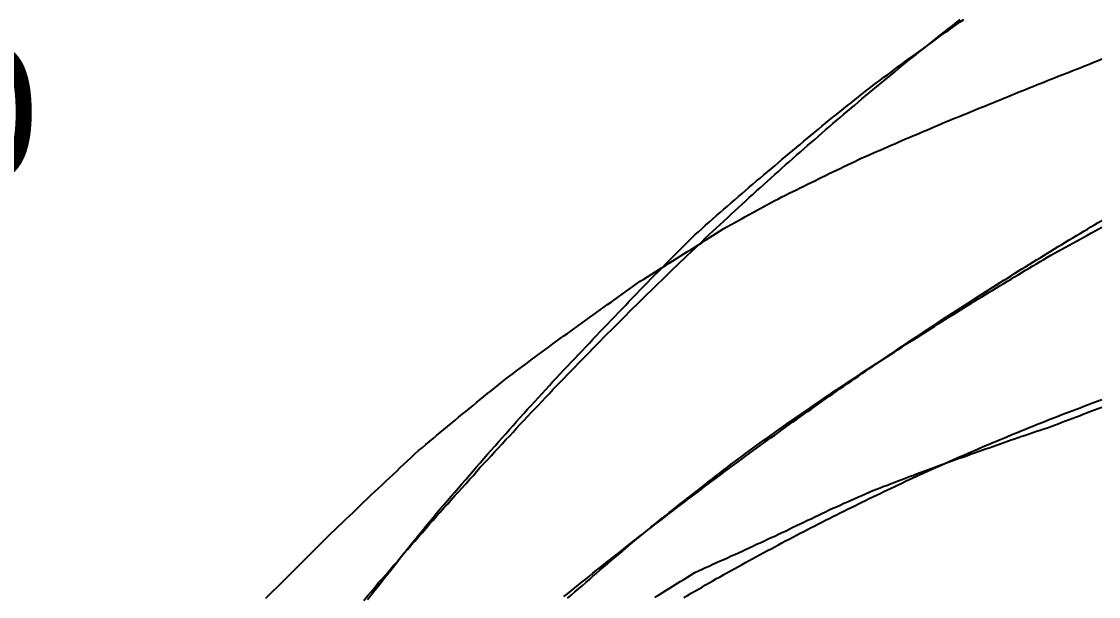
# Model space of a CAD drawing. Extents: x -35 to 179, y -35 to 144.
# Drawn here: x 6.9 to 70.9, y 38.7 to 72.9 of the extents above; entities that cross this region are included whole.
import ezdxf

# ---------------------------------------------------------------- set-up
doc = ezdxf.new("R2010")
doc.units = 0

msp = doc.modelspace()

# ---------------------------------------------------------------- linework, layer by layer
at = {"color": 4}
for points in [[(27.456, 38.522), (27.672, 38.803), (27.889, 39.085), (28.105, 39.348), (28.321, 39.628), (28.537, 39.908), (28.753, 40.176), (28.97, 40.445), (29.186, 40.722), (29.402, 40.999), (29.618, 41.258), (29.834, 41.534), (30.051, 41.809), (30.267, 42.076), (30.483, 42.342), (30.699, 42.616), (30.915, 42.89), (31.132, 43.147), (31.348, 43.406), (31.564, 43.664), (31.78, 43.912), (31.996, 44.161), (32.212, 44.418), (32.429, 44.674), (32.645, 44.913), (32.861, 45.169), (33.077, 45.424), (33.293, 45.67), (33.51, 45.917), (33.726, 46.171), (33.942, 46.423), (34.158, 46.659), (34.374, 46.91), (34.591, 47.161), (34.807, 47.403), (35.023, 47.645), (35.239, 47.895), (35.455, 48.145), (35.672, 48.378), (35.888, 48.627), (36.104, 48.875), (36.32, 49.116), (36.536, 49.353), (36.752, 49.595), (36.969, 49.836), (37.185, 50.062), (37.401, 50.303), (37.617, 50.543), (37.833, 50.776), (38.05, 51.008), (38.266, 51.247), (38.482, 51.487), (38.698, 51.71), (38.914, 51.949), (39.131, 52.187), (39.347, 52.411), (39.563, 52.636), (39.779, 52.868), (39.995, 53.101), (40.212, 53.317), (40.428, 53.549), (40.644, 53.78), (40.86, 54.003), (41.076, 54.226), (41.293, 54.456), (41.509, 54.686), (41.725, 54.9), (41.941, 55.132), (42.157, 55.362), (42.373, 55.585), (42.59, 55.808), (42.806, 56.038), (43.022, 56.268), (43.238, 56.482), (43.454, 56.71), (43.671, 56.939), (43.887, 57.159), (44.103, 57.38), (44.319, 57.607), (44.535, 57.83), (44.752, 58.038), (44.968, 58.26), (45.184, 58.482), (45.4, 58.696), (45.616, 58.909), (45.833, 59.13), (46.049, 59.35), (46.265, 59.556), (46.481, 59.775), (46.697, 59.994), (46.913, 60.205), (47.13, 60.4), (47.346, 60.596), (47.562, 60.791), (47.778, 60.971), (47.994, 61.166), (48.211, 61.36), (48.427, 61.547), (48.643, 61.733), (48.859, 61.926), (49.075, 62.119), (49.292, 62.298), (49.508, 62.491), (49.724, 62.679), (49.94, 62.859), (50.156, 63.04), (50.373, 63.228), (50.589, 63.415), (50.805, 63.589), (51.021, 63.776), (51.237, 63.962), (51.453, 64.142), (51.67, 64.321), (51.886, 64.506), (52.102, 64.692), (52.318, 64.863), (52.534, 65.05), (52.751, 65.236), (52.967, 65.416), (53.183, 65.595), (53.399, 65.78), (53.615, 65.964), (53.832, 66.136), (54.048, 66.32), (54.264, 66.504), (54.48, 66.68), (54.696, 66.857), (54.913, 67.04), (55.129, 67.216), (55.345, 67.379), (55.561, 67.555), (55.777, 67.731), (55.994, 67.9), (56.21, 68.068), (56.426, 68.243), (56.642, 68.417), (56.858, 68.579), (57.074, 68.752), (57.291, 68.925), (57.507, 69.092), (57.723, 69.251), (57.939, 69.415), (58.155, 69.58), (58.372, 69.731), (58.588, 69.894), (58.804, 70.057), (59.02, 70.214), (59.236, 70.37), (59.453, 70.532), (59.669, 70.694), (59.885, 70.844), (60.101, 71.005), (60.317, 71.165), (60.534, 71.319), (60.75, 71.473), (60.966, 71.633), (61.182, 71.792), (61.398, 71.939), (61.614, 72.098), (61.831, 72.256), (62.047, 72.408), (62.263, 72.56), (62.479, 72.717), (62.695, 72.874), (62.912, 73.019)], [(39.347, 38.596), (39.563, 38.785), (39.779, 38.973), (39.995, 39.161), (40.212, 39.348), (40.428, 39.536), (40.644, 39.723), (40.86, 39.91), (41.076, 40.097), (41.293, 40.283), (41.509, 40.47), (41.725, 40.656), (41.941, 40.839), (42.157, 41.022), (42.373, 41.204), (42.59, 41.387), (42.806, 41.569), (43.022, 41.751), (43.238, 41.933), (43.454, 42.115), (43.671, 42.296), (43.887, 42.477), (44.103, 42.658), (44.319, 42.838), (44.535, 43.011), (44.752, 43.183), (44.968, 43.354), (45.184, 43.526), (45.4, 43.697), (45.616, 43.868), (45.833, 44.038), (46.049, 44.209), (46.265, 44.379), (46.481, 44.549), (46.697, 44.718), (46.913, 44.888), (47.13, 45.057), (47.346, 45.225), (47.562, 45.393), (47.778, 45.562), (47.994, 45.729), (48.211, 45.897), (48.427, 46.064), (48.643, 46.231), (48.859, 46.398), (49.075, 46.565), (49.292, 46.731), (49.508, 46.898), (49.724, 47.059), (49.94, 47.215), (50.156, 47.371), (50.373, 47.526), (50.589, 47.682), (50.805, 47.837), (51.021, 47.992), (51.237, 48.147), (51.453, 48.301), (51.67, 48.455), (51.886, 48.609), (52.102, 48.763), (52.318, 48.917), (52.534, 49.066), (52.751, 49.216), (52.967, 49.366), (53.183, 49.516), (53.399, 49.666), (53.615, 49.815), (53.832, 49.964), (54.048, 50.113), (54.264, 50.261), (54.48, 50.41), (54.696, 50.558), (54.913, 50.706), (55.129, 50.85), (55.345, 50.994), (55.561, 51.137), (55.777, 51.281), (55.994, 51.424), (56.21, 51.568), (56.426, 51.71), (56.642, 51.853), (56.858, 51.996), (57.074, 52.138), (57.291, 52.28), (57.507, 52.422), (57.723, 52.563), (57.939, 52.703), (58.155, 52.844), (58.372, 52.984), (58.588, 53.124), (58.804, 53.263), (59.02, 53.403), (59.236, 53.542), (59.453, 53.681), (59.669, 53.82), (59.885, 53.958), (60.101, 54.097), (60.317, 54.235), (60.534, 54.372), (60.75, 54.509), (60.966, 54.646), (61.182, 54.783), (61.398, 54.92), (61.614, 55.056), (61.831, 55.192), (62.047, 55.328), (62.263, 55.464), (62.479, 55.599), (62.695, 55.735), (62.912, 55.869), (63.128, 56.002), (63.344, 56.135), (63.56, 56.268), (63.776, 56.4), (63.993, 56.532), (64.209, 56.664), (64.425, 56.796), (64.641, 56.928), (64.857, 57.059), (65.074, 57.19), (65.29, 57.321), (65.506, 57.452), (65.722, 57.582), (65.938, 57.713), (66.154, 57.843), (66.371, 57.972), (66.587, 58.102), (66.803, 58.231), (67.019, 58.36), (67.235, 58.489), (67.452, 58.618), (67.668, 58.747), (67.884, 58.875), (68.1, 59.003), (68.316, 59.123), (68.533, 59.244), (68.749, 59.364), (68.965, 59.484), (69.181, 59.604), (69.397, 59.724), (69.614, 59.844), (69.83, 59.963), (70.046, 60.082), (70.262, 60.201), (70.478, 60.32), (70.695, 60.439), (70.911, 60.557), (71.127, 60.675)], [(44.535, 38.657), (44.752, 38.777), (44.968, 38.918), (45.184, 39.059), (45.4, 39.189), (45.616, 39.318), (45.833, 39.458), (46.049, 39.598), (46.265, 39.716), (46.481, 39.855), (46.697, 39.994), (46.913, 40.122), (47.13, 40.226), (47.346, 40.33), (47.562, 40.434), (47.778, 40.517), (47.994, 40.621), (48.211, 40.725), (48.427, 40.817), (48.643, 40.91), (48.859, 41.013), (49.075, 41.116), (49.292, 41.198), (49.508, 41.3), (49.724, 41.402), (49.94, 41.497), (50.156, 41.594), (50.373, 41.701), (50.589, 41.809), (50.805, 41.895), (51.021, 42.002), (51.237, 42.108), (51.453, 42.204), (51.67, 42.3), (51.886, 42.405), (52.102, 42.511), (52.318, 42.596), (52.534, 42.709), (52.751, 42.82), (52.967, 42.92), (53.183, 43.021), (53.399, 43.131), (53.615, 43.241), (53.832, 43.331), (54.048, 43.44), (54.264, 43.549), (54.48, 43.648), (54.696, 43.747), (54.913, 43.855), (55.129, 43.958), (55.345, 44.041), (55.561, 44.144), (55.777, 44.246), (55.994, 44.338), (56.21, 44.431), (56.426, 44.532), (56.642, 44.634), (56.858, 44.716), (57.074, 44.816), (57.291, 44.917), (57.507, 45.007), (57.723, 45.088), (57.939, 45.176), (58.155, 45.264), (58.372, 45.334), (58.588, 45.421), (58.804, 45.509), (59.02, 45.587), (59.236, 45.664), (59.453, 45.751), (59.669, 45.838), (59.885, 45.906), (60.101, 45.991), (60.317, 46.077), (60.534, 46.153), (60.75, 46.23), (60.966, 46.315), (61.182, 46.399), (61.398, 46.466), (61.614, 46.55), (61.831, 46.634), (62.047, 46.709), (62.263, 46.784), (62.479, 46.867), (62.695, 46.95), (62.912, 47.015), (63.128, 47.097), (63.344, 47.179), (63.56, 47.253), (63.776, 47.326), (63.993, 47.407), (64.209, 47.488), (64.425, 47.552), (64.641, 47.633), (64.857, 47.713), (65.074, 47.785), (65.29, 47.856), (65.506, 47.936), (65.722, 48.015), (65.938, 48.077), (66.154, 48.156), (66.371, 48.235), (66.587, 48.304), (66.803, 48.374), (67.019, 48.452), (67.235, 48.53), (67.452, 48.59), (67.668, 48.667), (67.884, 48.744), (68.1, 48.812), (68.316, 48.894), (68.533, 48.982), (68.749, 49.07), (68.965, 49.142), (69.181, 49.23), (69.397, 49.317), (69.614, 49.396), (69.83, 49.475), (70.046, 49.561), (70.262, 49.647), (70.478, 49.717), (70.695, 49.803), (70.911, 49.891), (71.127, 49.971)]]:
    msp.add_lwpolyline(points, dxfattribs=at)
at = {"color": 3}
for points in [[(27.24, 38.473), (27.456, 38.748), (27.672, 38.981), (27.889, 39.245), (28.105, 39.532), (28.321, 39.75), (28.537, 39.997), (28.753, 40.251), (28.97, 40.519), (29.186, 40.751), (29.402, 41.011), (29.618, 41.288), (29.834, 41.507), (30.051, 41.751), (30.267, 42), (30.483, 42.262), (30.699, 42.492), (30.915, 42.748), (31.132, 43.016), (31.348, 43.234), (31.564, 43.476), (31.78, 43.72), (31.996, 43.975), (32.212, 44.205), (32.429, 44.456), (32.645, 44.715), (32.861, 44.933), (33.077, 45.172), (33.293, 45.411), (33.51, 45.661), (33.726, 45.889), (33.942, 46.135), (34.158, 46.387), (34.374, 46.604), (34.591, 46.84), (34.807, 47.075), (35.023, 47.319), (35.239, 47.544), (35.455, 47.787), (35.672, 48.032), (35.888, 48.248), (36.104, 48.48), (36.32, 48.711), (36.536, 48.95), (36.752, 49.172), (36.969, 49.411), (37.185, 49.649), (37.401, 49.863), (37.617, 50.092), (37.833, 50.319), (38.05, 50.553), (38.266, 50.773), (38.482, 51.007), (38.698, 51.24), (38.914, 51.452), (39.131, 51.678), (39.347, 51.9), (39.563, 52.129), (39.779, 52.346), (39.995, 52.577), (40.212, 52.803), (40.428, 53.013), (40.644, 53.236), (40.86, 53.454), (41.076, 53.678), (41.293, 53.893), (41.509, 54.119), (41.725, 54.341), (41.941, 54.548), (42.157, 54.767), (42.373, 54.981), (42.59, 55.201), (42.806, 55.413), (43.022, 55.635), (43.238, 55.851), (43.454, 56.056), (43.671, 56.272), (43.887, 56.482), (44.103, 56.698), (44.319, 56.906), (44.535, 57.125), (44.752, 57.336), (44.968, 57.538), (45.184, 57.75), (45.4, 57.957), (45.616, 58.168), (45.833, 58.374), (46.049, 58.588), (46.265, 58.795), (46.481, 58.994), (46.697, 59.203), (46.913, 59.405), (47.13, 59.612), (47.346, 59.815), (47.562, 60.025), (47.778, 60.227), (47.994, 60.424), (48.211, 60.629), (48.427, 60.828), (48.643, 61.031), (48.859, 61.23), (49.075, 61.437), (49.292, 61.635), (49.508, 61.829), (49.724, 62.03), (49.94, 62.225), (50.156, 62.424), (50.373, 62.62), (50.589, 62.823), (50.805, 63.017), (51.021, 63.208), (51.237, 63.406), (51.453, 63.597), (51.67, 63.792), (51.886, 63.985), (52.102, 64.184), (52.318, 64.373), (52.534, 64.561), (52.751, 64.756), (52.967, 64.944), (53.183, 65.135), (53.399, 65.324), (53.615, 65.52), (53.832, 65.705), (54.048, 65.89), (54.264, 66.081), (54.48, 66.265), (54.696, 66.452), (54.913, 66.639), (55.129, 66.83), (55.345, 67.011), (55.561, 67.193), (55.777, 67.381), (55.994, 67.562), (56.21, 67.745), (56.426, 67.928), (56.642, 68.116), (56.858, 68.293), (57.074, 68.472), (57.291, 68.656), (57.507, 68.833), (57.723, 69.013), (57.939, 69.193), (58.155, 69.377), (58.372, 69.55), (58.588, 69.726), (58.804, 69.907), (59.02, 70.08), (59.236, 70.256), (59.453, 70.433), (59.669, 70.613), (59.885, 70.783), (60.101, 70.956), (60.317, 71.133), (60.534, 71.303), (60.75, 71.476), (60.966, 71.649), (61.182, 71.826), (61.398, 71.992), (61.614, 72.161), (61.831, 72.335), (62.047, 72.502), (62.263, 72.67), (62.479, 72.84), (62.695, 73.014)], [(39.131, 38.696), (39.347, 38.871), (39.563, 39.046), (39.779, 39.221), (39.995, 39.395), (40.212, 39.569), (40.428, 39.742), (40.644, 39.916), (40.86, 40.089), (41.076, 40.261), (41.293, 40.434), (41.509, 40.605), (41.725, 40.777), (41.941, 40.948), (42.157, 41.119), (42.373, 41.29), (42.59, 41.46), (42.806, 41.63), (43.022, 41.799), (43.238, 41.969), (43.454, 42.137), (43.671, 42.306), (43.887, 42.474), (44.103, 42.642), (44.319, 42.809), (44.535, 42.977), (44.752, 43.144), (44.968, 43.31), (45.184, 43.476), (45.4, 43.642), (45.616, 43.808), (45.833, 43.973), (46.049, 44.138), (46.265, 44.302), (46.481, 44.466), (46.697, 44.63), (46.913, 44.794), (47.13, 44.957), (47.346, 45.12), (47.562, 45.282), (47.778, 45.444), (47.994, 45.606), (48.211, 45.768), (48.427, 45.929), (48.643, 46.09), (48.859, 46.25), (49.075, 46.41), (49.292, 46.57), (49.508, 46.73), (49.724, 46.889), (49.94, 47.048), (50.156, 47.206), (50.373, 47.365), (50.589, 47.523), (50.805, 47.68), (51.021, 47.837), (51.237, 47.994), (51.453, 48.151), (51.67, 48.307), (51.886, 48.463), (52.102, 48.619), (52.318, 48.774), (52.534, 48.929), (52.751, 49.084), (52.967, 49.238), (53.183, 49.392), (53.399, 49.546), (53.615, 49.699), (53.832, 49.852), (54.048, 50.005), (54.264, 50.157), (54.48, 50.309), (54.696, 50.461), (54.913, 50.612), (55.129, 50.763), (55.345, 50.914), (55.561, 51.065), (55.777, 51.215), (55.994, 51.365), (56.21, 51.514), (56.426, 51.663), (56.642, 51.812), (56.858, 51.961), (57.074, 52.109), (57.291, 52.257), (57.507, 52.404), (57.723, 52.552), (57.939, 52.699), (58.155, 52.845), (58.372, 52.992), (58.588, 53.138), (58.804, 53.283), (59.02, 53.429), (59.236, 53.574), (59.453, 53.718), (59.669, 53.863), (59.885, 54.007), (60.101, 54.151), (60.317, 54.294), (60.534, 54.437), (60.75, 54.58), (60.966, 54.723), (61.182, 54.865), (61.398, 55.007), (61.614, 55.148), (61.831, 55.289), (62.047, 55.43), (62.263, 55.571), (62.479, 55.711), (62.695, 55.851), (62.912, 55.991), (63.128, 56.13), (63.344, 56.269), (63.56, 56.408), (63.776, 56.547), (63.993, 56.685), (64.209, 56.823), (64.425, 56.96), (64.641, 57.097), (64.857, 57.234), (65.074, 57.371), (65.29, 57.507), (65.506, 57.643), (65.722, 57.778), (65.938, 57.914), (66.154, 58.049), (66.371, 58.184), (66.587, 58.318), (66.803, 58.452), (67.019, 58.586), (67.235, 58.719), (67.452, 58.852), (67.668, 58.985), (67.884, 59.118), (68.1, 59.25), (68.316, 59.382), (68.533, 59.514), (68.749, 59.645), (68.965, 59.776), (69.181, 59.907), (69.397, 60.037), (69.614, 60.167), (69.83, 60.297), (70.046, 60.426), (70.262, 60.555), (70.478, 60.684), (70.695, 60.813), (70.911, 60.941), (71.127, 61.069)], [(46.265, 38.654), (46.481, 38.77), (46.697, 38.899), (46.913, 39.02), (47.13, 39.148), (47.346, 39.269), (47.562, 39.403), (47.778, 39.524), (47.994, 39.638), (48.211, 39.765), (48.427, 39.883), (48.643, 40.007), (48.859, 40.126), (49.075, 40.257), (49.292, 40.374), (49.508, 40.486), (49.724, 40.61), (49.94, 40.725), (50.156, 40.845), (50.373, 40.962), (50.589, 41.09), (50.805, 41.203), (51.021, 41.314), (51.237, 41.434), (51.453, 41.546), (51.67, 41.663), (51.886, 41.778), (52.102, 41.902), (52.318, 42.012), (52.534, 42.12), (52.751, 42.238), (52.967, 42.347), (53.183, 42.461), (53.399, 42.573), (53.615, 42.695), (53.832, 42.8), (54.048, 42.907), (54.264, 43.022), (54.48, 43.128), (54.696, 43.239), (54.913, 43.349), (55.129, 43.467), (55.345, 43.569), (55.561, 43.673), (55.777, 43.786), (55.994, 43.889), (56.21, 43.996), (56.426, 44.104), (56.642, 44.219), (56.858, 44.317), (57.074, 44.42), (57.291, 44.529), (57.507, 44.63), (57.723, 44.734), (57.939, 44.839), (58.155, 44.95), (58.372, 45.046), (58.588, 45.146), (58.804, 45.253), (59.02, 45.35), (59.236, 45.452), (59.453, 45.554), (59.669, 45.663), (59.885, 45.755), (60.101, 45.853), (60.317, 45.957), (60.534, 46.052), (60.75, 46.15), (60.966, 46.249), (61.182, 46.355), (61.398, 46.444), (61.614, 46.54), (61.831, 46.641), (62.047, 46.733), (62.263, 46.828), (62.479, 46.925), (62.695, 47.028), (62.912, 47.114), (63.128, 47.207), (63.344, 47.306), (63.56, 47.395), (63.776, 47.487), (63.993, 47.581), (64.209, 47.681), (64.425, 47.765), (64.641, 47.855), (64.857, 47.951), (65.074, 48.037), (65.29, 48.127), (65.506, 48.219), (65.722, 48.315), (65.938, 48.396), (66.154, 48.484), (66.371, 48.577), (66.587, 48.661), (66.803, 48.747), (67.019, 48.836), (67.235, 48.93), (67.452, 49.008), (67.668, 49.094), (67.884, 49.184), (68.1, 49.265), (68.316, 49.348), (68.533, 49.435), (68.749, 49.526), (68.965, 49.601), (69.181, 49.684), (69.397, 49.772), (69.614, 49.85), (69.83, 49.931), (70.046, 50.015), (70.262, 50.103), (70.478, 50.175), (70.695, 50.256), (70.911, 50.341), (71.127, 50.417)]]:
    msp.add_lwpolyline(points, dxfattribs=at)
at = {"color": 6}
msp.add_lwpolyline([(21.403, 38.612), (21.619, 38.823), (21.835, 39.033), (22.051, 39.243), (22.268, 39.453), (22.484, 39.663), (22.7, 39.88), (22.916, 40.096), (23.132, 40.313), (23.349, 40.529), (23.565, 40.746), (23.781, 40.962), (23.997, 41.179), (24.213, 41.395), (24.43, 41.611), (24.646, 41.828), (24.862, 42.044), (25.078, 42.261), (25.294, 42.469), (25.511, 42.676), (25.727, 42.883), (25.943, 43.089), (26.159, 43.296), (26.375, 43.503), (26.592, 43.709), (26.808, 43.916), (27.024, 44.122), (27.24, 44.329), (27.456, 44.536), (27.672, 44.742), (27.889, 44.947), (28.105, 45.15), (28.321, 45.353), (28.537, 45.556), (28.753, 45.759), (28.97, 45.962), (29.186, 46.165), (29.402, 46.368), (29.618, 46.571), (29.834, 46.774), (30.051, 46.977), (30.267, 47.18), (30.483, 47.383), (30.699, 47.554), (30.915, 47.735), (31.132, 47.916), (31.348, 48.096), (31.564, 48.277), (31.78, 48.458), (31.996, 48.638), (32.212, 48.819), (32.429, 49), (32.645, 49.18), (32.861, 49.361), (33.077, 49.541), (33.293, 49.716), (33.51, 49.891), (33.726, 50.066), (33.942, 50.241), (34.158, 50.417), (34.374, 50.592), (34.591, 50.767), (34.807, 50.942), (35.023, 51.118), (35.239, 51.293), (35.455, 51.468), (35.672, 51.644), (35.888, 51.804), (36.104, 51.965), (36.32, 52.126), (36.536, 52.287), (36.752, 52.448), (36.969, 52.609), (37.185, 52.77), (37.401, 52.931), (37.617, 53.092), (37.833, 53.253), (38.05, 53.414), (38.266, 53.575), (38.482, 53.731), (38.698, 53.887), (38.914, 54.042), (39.131, 54.198), (39.347, 54.353), (39.563, 54.509), (39.779, 54.664), (39.995, 54.82), (40.212, 54.976), (40.428, 55.131), (40.644, 55.287), (40.86, 55.442), (41.076, 55.597), (41.293, 55.752), (41.509, 55.907), (41.725, 56.061), (41.941, 56.216), (42.157, 56.371), (42.373, 56.526), (42.59, 56.68), (42.806, 56.835), (43.022, 56.99), (43.238, 57.144), (43.454, 57.299), (43.671, 57.454), (43.887, 57.581), (44.103, 57.717), (44.319, 57.853), (44.535, 57.989), (44.752, 58.125), (44.968, 58.261), (45.184, 58.396), (45.4, 58.532), (45.616, 58.668), (45.833, 58.804), (46.049, 58.94), (46.265, 59.076), (46.481, 59.213), (46.697, 59.35), (46.913, 59.487), (47.13, 59.623), (47.346, 59.76), (47.562, 59.897), (47.778, 60.034), (47.994, 60.171), (48.211, 60.307), (48.427, 60.444), (48.643, 60.581), (48.859, 60.718), (49.075, 60.835), (49.292, 60.954), (49.508, 61.073), (49.724, 61.192), (49.94, 61.311), (50.156, 61.43), (50.373, 61.549), (50.589, 61.668), (50.805, 61.787), (51.021, 61.906), (51.237, 62.024), (51.453, 62.143), (51.67, 62.252), (51.886, 62.359), (52.102, 62.467), (52.318, 62.574), (52.534, 62.681), (52.751, 62.788), (52.967, 62.896), (53.183, 63.003), (53.399, 63.11), (53.615, 63.218), (53.832, 63.325), (54.048, 63.432), (54.264, 63.538), (54.48, 63.642), (54.696, 63.747), (54.913, 63.851), (55.129, 63.956), (55.345, 64.06), (55.561, 64.165), (55.777, 64.27), (55.994, 64.374), (56.21, 64.479), (56.426, 64.583), (56.642, 64.688), (56.858, 64.793), (57.074, 64.881), (57.291, 64.975), (57.507, 65.069), (57.723, 65.163), (57.939, 65.257), (58.155, 65.351), (58.372, 65.444), (58.588, 65.538), (58.804, 65.632), (59.02, 65.726), (59.236, 65.82), (59.453, 65.914), (59.669, 66.005), (59.885, 66.097), (60.101, 66.189), (60.317, 66.282), (60.534, 66.374), (60.75, 66.466), (60.966, 66.558), (61.182, 66.65), (61.398, 66.742), (61.614, 66.834), (61.831, 66.926), (62.047, 67.018), (62.263, 67.105), (62.479, 67.193), (62.695, 67.28), (62.912, 67.368), (63.128, 67.456), (63.344, 67.543), (63.56, 67.631), (63.776, 67.718), (63.993, 67.806), (64.209, 67.894), (64.425, 67.981), (64.641, 68.069), (64.857, 68.157), (65.074, 68.246), (65.29, 68.334), (65.506, 68.423), (65.722, 68.511), (65.938, 68.6), (66.154, 68.688), (66.371, 68.777), (66.587, 68.865), (66.803, 68.954), (67.019, 69.042), (67.235, 69.131), (67.452, 69.217), (67.668, 69.302), (67.884, 69.386), (68.1, 69.471), (68.316, 69.556), (68.533, 69.641), (68.749, 69.726), (68.965, 69.811), (69.181, 69.896), (69.397, 69.981), (69.614, 70.066), (69.83, 70.151), (70.046, 70.236), (70.262, 70.323), (70.478, 70.41), (70.695, 70.497), (70.911, 70.583), (71.127, 70.67)], dxfattribs=at)

# ---------------------------------------------------------------- texts
at = {"color": 0}
msp.add_text('40', height=8, dxfattribs=at).set_placement((-4, 63.477))

doc.saveas('drawing.dxf')
